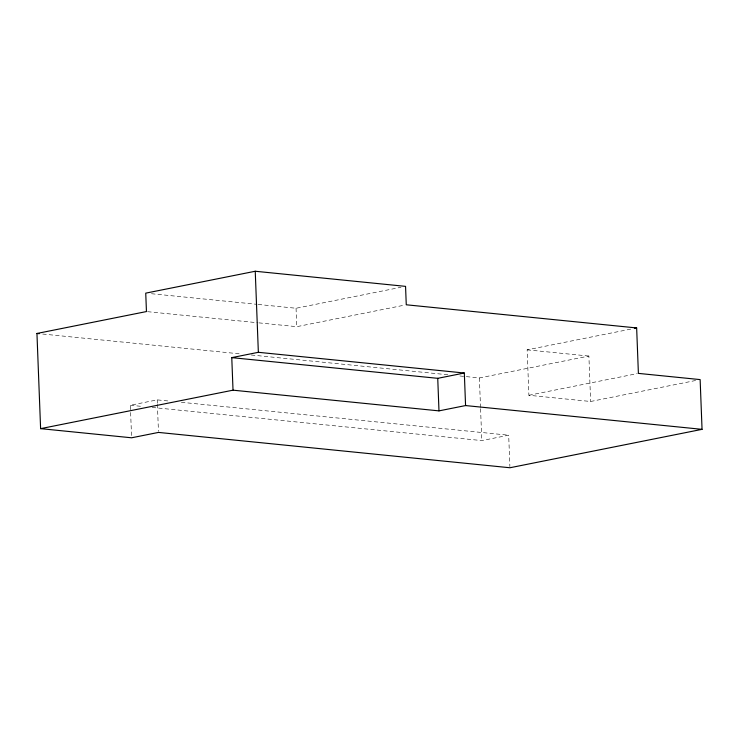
<?xml version="1.0" encoding="UTF-8"?>
<svg xmlns="http://www.w3.org/2000/svg" width="739" height="739" viewBox="0 0 739 739"><rect width="100%" height="100%" fill="white"/><g stroke="black" fill="none" stroke-linecap="round" stroke-linejoin="round"><path stroke-width="0.55" stroke-dasharray="3.69 2.77" d="M258.188 304.45L296.053 308.255L401.037 287.268M258.899 322.869L296.764 326.675L405.129 305.013M131.514 435.548L130.35 405.249L157.241 399.873L168.723 401.028M695.621 380.502L590.637 401.489L528.893 395.282L527.147 349.843L632.131 328.846M459.907 375.985L479.389 377.943L588.891 356.05L590.637 401.489M528.893 395.282L637.258 373.611M152.169 407.438L481.8 440.583L508.691 435.206L509.892 466.632M151.477 293.725L257.043 304.329M147.597 311.682L257.745 322.758M527.147 349.843L588.891 356.05M42.677 334.037L240.979 353.972M251.297 355.006L448.444 374.83M181.36 402.293L508.691 435.206M130.35 405.249L141.833 406.404M479.389 377.943L480.526 407.549M480.572 408.695L481.8 440.583M296.053 308.255L296.764 326.675M157.241 399.873L157.37 403.235M157.407 404.362L158.442 431.299"/><path stroke-width="1.11" d="M255.241 271.25L145.74 293.143L146.451 311.562L36.95 333.465L40.608 428.648L131.597 437.793L158.488 432.417L509.938 467.75L702.05 429.341L700.138 379.597L638.394 373.389L636.649 327.94L406.265 304.782L405.554 286.363L255.241 271.25L258.354 352.309L231.769 357.63L233.025 390.174L40.608 428.648M634.385 328.393L636.649 327.94M231.769 357.63L437.737 378.331L464.323 373.019L465.57 405.563L438.984 410.875L233.025 390.174M258.354 352.309L464.323 373.019M36.95 333.465L39.241 333.695M465.57 405.563L702.05 429.341M437.737 378.331L438.984 410.875"/></g></svg>
